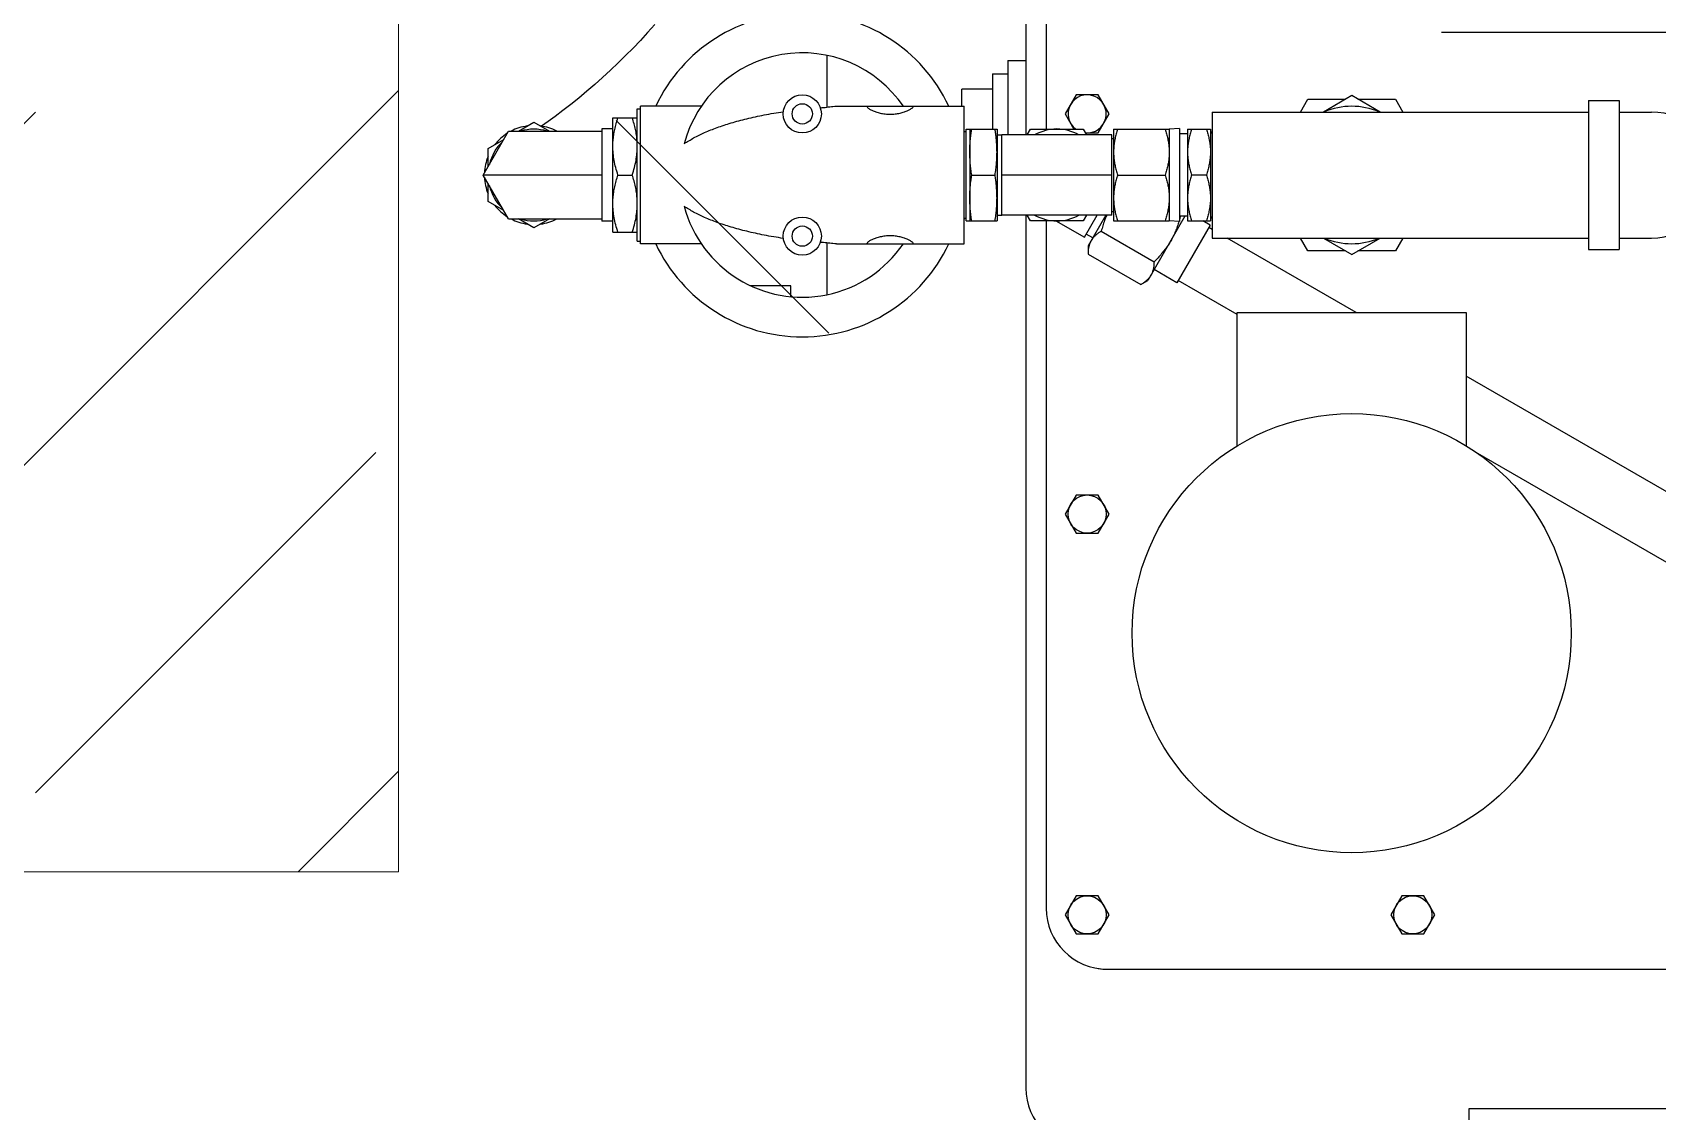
# Model space of a CAD drawing. Header units: millimetres. Extents: x -18489 to 17339, y -1599 to 10961.
# Drawn here: x -15840 to -15772.5, y 8096.4 to 8141.2 of the extents above; entities that cross this region are included whole.
import ezdxf

# ---------------------------------------------------------------- set-up
doc = ezdxf.new("R2010")
doc.units = ezdxf.units.MM
doc.layers.add('188K-SM-03-F10-MECH-EQ-Y2257103$0$Micron CUP L10 CDA EQU$0$M-EQPM-AD', color=5, linetype='Continuous')
doc.layers.add('188K-SM-03-F10-MECH-EQ-Y2257103$0$Micron CUP L10 CDA EQU$0$M-PHASE1 AREA', color=252, linetype='Continuous')

# ---------------------------------------------------------------- blocks, each defined once
blk = doc.blocks.new('188K-SM-03-F10-MECH-EQ-Y2257103$0$Micron CUP L10 CDA EQU$0$XCM7Q30CDA-200K$0$xCUP-L40-M03-HVAC-EQ$0$xCUP-L40-M03-HVAC-EQ$0$XCUP-L40-HVAC-EQ$0$C700')
for p, q in [((525.54, 353.13), (525.54, 378.52)), ((-525.54, 353.13), (525.54, 353.13)), ((709.59, -18.29), (709.59, 344.48)), ((675.74, 295.1), (421.85, 295.1)), ((544.2, 280.43), (539.62, 272.5)), ((553.36, 280.43), (544.2, 280.43)), ((557.94, 272.5), (553.36, 280.43)), ((679.52, 280.43), (674.95, 272.5)), ((688.68, 280.43), (679.52, 280.43)), ((693.26, 272.5), (688.68, 280.43)), ((539.62, 272.5), (544.2, 264.57)), ((553.36, 264.57), (557.94, 272.5)), ((674.95, 272.5), (679.52, 264.57)), ((688.68, 264.57), (693.26, 272.5)), ((544.2, 264.57), (553.36, 264.57)), ((679.52, 264.57), (688.68, 264.57)), ((701.12, -15.91), (701.12, 269.71)), ((389.47, 157.09), (522.72, 80.16)), ((394.23, 125.02), (526.57, 48.62)), ((679.52, 113.88), (674.95, 105.95)), ((688.68, 113.88), (679.52, 113.88)), ((693.26, 105.95), (688.68, 113.88)), ((674.95, 105.95), (679.52, 98.03)), ((688.68, 98.03), (693.26, 105.95)), ((679.52, 98.03), (688.68, 98.03)), ((526.57, 22.17), (526.57, 77.66)), ((621.78, 77.66), (621.78, 22.17)), ((879.81, -57.64), (791.42, 30.74)), ((621.78, 22.17), (526.57, 22.17)), ((572.37, 22.17), (625.96, -8.77)), ((621.78, 22.97), (646.25, 8.84)), ((792.3, -6.79), (792.3, 14.8)), ((807.21, 15.61), (807.21, 11.07)), ((632.99, -14.14), (646.82, 9.83)), ((643.45, -17.8), (658.86, 8.89)), ((646.82, 9.83), (656.26, 4.38)), ((661.81, 10.59), (658.86, 8.89)), ((683.71, -2.06), (661.81, 10.59)), ((807.21, 11.07), (823.92, 11.07)), ((678.21, -11.58), (656.31, 1.07)), ((475.79, -3.99), (463.09, -3.99)), ((463.09, -65.9), (463.09, -3.99)), ((475.79, -65.9), (475.79, -3.99)), ((552.93, -8.77), (555.99, -3.47)), ((555.99, -3.47), (571.57, -3.47)), ((574.17, -1.97), (562.39, -8.77)), ((585.94, -8.77), (574.17, -1.97)), ((576.77, -3.47), (592.34, -3.47)), ((592.34, -3.47), (595.4, -8.77)), ((676.3, -18.29), (683.71, -5.46)), ((683.71, -5.46), (683.71, -2.06)), ((735.17, -6.39), (735.17, -63.51)), ((788.21, -6.39), (735.17, -6.39)), ((756.43, -6.39), (756.43, -6.64)), ((775.48, -6.39), (775.48, -6.64)), ((844.43, -6.39), (869.73, -6.39)), ((844.43, -6.39), (869.73, -6.39)), ((869.73, -6.39), (869.73, -63.51)), ((463.09, -8.77), (449.6, -8.77)), ((632.09, -8.77), (475.79, -8.77)), ((632.09, -61.13), (632.09, -8.77)), ((632.09, -12.3), (633.56, -13.15)), ((685.26, -9.11), (679.96, -18.29)), ((681.76, -8.83), (684.51, -10.42)), ((682.43, -7.67), (682.51, -7.52)), ((682.51, -7.52), (682.6, -7.35)), ((697.04, -15.91), (685.26, -9.11)), ((871, -7.46), (869.73, -7.46)), ((871, -7.46), (871, -62.43)), ((881.16, -11.15), (871, -11.15)), ((881.16, -11.15), (881.16, -58.75)), ((907.49, -16.7), (913.97, -12.96)), ((913.97, -12.96), (920.44, -16.7)), ((632.85, -53.99), (632.85, -15.91)), ((642.37, -15.91), (632.85, -15.91)), ((632.99, -14.14), (636.05, -15.91)), ((642.37, -53.99), (642.37, -15.91)), ((642.37, -17.8), (645.71, -17.8)), ((645.71, -54.23), (645.71, -15.66)), ((645.71, -15.66), (649.98, -15.91)), ((649.98, -53.99), (649.98, -15.91)), ((673.11, -15.91), (649.98, -15.91)), ((673.11, -53.99), (673.11, -15.91)), ((673.88, -19.8), (673.11, -19.8)), ((673.88, -18.29), (673.88, -51.61)), ((673.88, -18.29), (719.52, -18.29)), ((684.33, -18.29), (685.71, -15.91)), ((685.71, -15.91), (707.69, -15.91)), ((696.7, -15.71), (696.36, -15.91)), ((707.69, -15.91), (709.07, -18.29)), ((719.52, -18.29), (719.52, -51.61)), ((721.55, -18.29), (719.52, -18.29)), ((721.55, -53.99), (721.55, -15.91)), ((734.41, -15.91), (721.55, -15.91)), ((732.85, -53.99), (732.85, -15.91)), ((734.41, -15.91), (734.41, -53.99)), ((881.16, -15.82), (885.78, -15.82)), ((885.78, -54.08), (885.78, -15.82)), ((924.5, -16.7), (885.78, -16.7)), ((924.5, -16.7), (935.04, -34.95)), ((926.53, -20.21), (933.01, -23.95)), ((933.01, -23.95), (933.01, -31.43)), ((634.55, -34.95), (640.67, -34.95)), ((671.41, -34.95), (651.69, -34.95)), ((673.88, -34.95), (719.52, -34.95)), ((732.06, -34.95), (722.34, -34.95)), ((879.03, -34.95), (873.13, -34.95)), ((885.78, -34.95), (935.04, -34.95)), ((935.04, -34.95), (924.5, -53.2)), ((933.01, -38.46), (933.01, -45.94)), ((933.01, -45.94), (926.53, -49.68)), ((642.37, -53.99), (632.85, -53.99)), ((642.37, -52.09), (645.71, -52.09)), ((645.71, -54.23), (649.98, -53.99)), ((673.11, -53.99), (649.98, -53.99)), ((673.88, -50.09), (673.11, -50.09)), ((673.88, -51.61), (719.52, -51.61)), ((679.52, -52.41), (674.95, -60.34)), ((684.8, -52.41), (679.52, -52.41)), ((685.71, -53.99), (684.33, -51.61)), ((707.69, -53.99), (685.71, -53.99)), ((693.26, -60.34), (689.59, -53.99)), ((696.36, -53.99), (696.7, -54.19)), ((696.7, -54.19), (697.04, -53.99)), ((701.11, -303.11), (701.12, -53.99)), ((709.07, -51.61), (707.69, -53.99)), ((709.59, -303.11), (709.59, -51.61)), ((717.09, -82.55), (717.09, -51.61)), ((721.55, -51.61), (719.52, -51.61)), ((734.41, -53.99), (721.55, -53.99)), ((723.43, -77.04), (723.43, -53.99)), ((924.5, -53.2), (885.78, -53.2)), ((913.97, -56.93), (907.49, -53.2)), ((920.44, -53.2), (913.97, -56.93)), ((674.95, -60.34), (679.52, -68.27)), ((688.68, -68.27), (693.26, -60.34)), ((881.16, -58.75), (871, -58.75)), ((881.16, -54.08), (885.78, -54.08)), ((463.09, -61.13), (449.6, -61.13)), ((475.79, -65.9), (463.09, -65.9)), ((632.09, -61.13), (475.79, -61.13)), ((555.99, -66.43), (552.93, -61.13)), ((571.57, -66.43), (555.99, -66.43)), ((562.39, -61.13), (574.17, -67.93)), ((574.17, -67.93), (585.94, -61.13)), ((592.34, -66.43), (576.77, -66.43)), ((595.4, -61.13), (592.34, -66.43)), ((788.21, -63.51), (735.17, -63.51)), ((736.13, -63.51), (736.13, -70.63)), ((756.43, -63.25), (756.43, -63.51)), ((775.48, -63.25), (775.48, -63.51)), ((792.3, -84.7), (792.3, -63.1)), ((844.43, -63.51), (869.73, -63.51)), ((871, -62.43), (869.73, -62.43)), ((679.52, -68.27), (688.68, -68.27)), ((723.43, -70.63), (736.13, -70.63)), ((723.43, -77.04), (717.09, -77.04)), ((717.09, -82.55), (709.59, -82.55)), ((426.81, -94.17), (536.79, -94.17))]:
    blk.add_line(p, q)
blk.add_lwpolyline([(863.77, -97.49), (866.73, -94.17), (869.74, -90.9), (872.79, -87.71), (875.86, -84.6), (879, -81.52), (882.19, -78.49), (885.41, -75.53), (888.69, -72.61), (892.03, -69.73), (895.37, -66.94), (898.69, -64.27), (901.96, -61.72), (905.13, -59.33), (908.11, -57.15), (910.78, -55.26)])
for centre, radius in [((548.78, 272.5), 7.93), ((684.1, 272.5), 7.93), ((574.18, 155.46), 91.24), ((684.1, 105.95), 7.93), ((802.45, -9.56), 7.93), ((802.45, -9.56), 4.21), ((802.45, -60.34), 7.93), ((802.45, -60.34), 4.21)]:
    blk.add_circle(centre, radius)
for centre, radius, start, end in [((684.6, 344.48), 24.99, 0, 90), ((675.72, 269.71), 25.39, 81.37884, 90), ((675.74, 269.71), 25.39, 359.99893, 89.99893), ((802.45, -34.95), 67.28, 25.12081, 154.87919), ((802.45, -34.95), 50.78, 101.53696, 145.77113), ((802.45, -34.95), 50.78, 14.8296, 101.53696), ((574.17, -34.95), 28.56, 66.47376, 113.52624), ((449.6, -34.95), 26.18, 90, 270), ((631.34, -18.27), 1.51, 0, 60.3394), ((696.7, -34.95), 19.04, 61.06818, 118.93182), ((735.63, -18.25), 1.52, 107.45959, 143.1301), ((913.97, -34.95), 20.56, 97.85637, 117.43833), ((913.97, -34.95), 19.04, 73.45356, 106.54644), ((913.97, -34.95), 20.56, 62.56167, 82.14363), ((913.97, -34.95), 20.56, 37.85283, 57.43818), ((913.97, -34.95), 19.04, 13.45356, 46.54644), ((913.97, -34.95), 20.56, 2.56387, 22.14436), ((913.97, -34.95), 19.04, 313.45356, 346.54644), ((913.97, -34.95), 20.56, 337.85564, 357.43613), ((631.34, -51.62), 1.51, 299.6606, 0), ((684.1, -60.34), 7.93, 84.83599, 53.25218), ((696.7, -34.95), 19.04, 241.06818, 298.93182), ((735.63, -51.64), 1.52, 216.8699, 252.54041), ((802.45, -34.95), 50.78, 214.22887, 345.1704), ((913.97, -34.95), 20.56, 242.56167, 262.14363), ((913.97, -34.95), 19.04, 253.45356, 286.54644), ((913.97, -34.95), 20.56, 277.85637, 297.43833), ((913.97, -34.95), 20.56, 302.56182, 322.14717), ((574.17, -34.95), 28.56, 246.47376, 293.52624), ((802.45, -34.95), 67.28, 205.12081, 334.87919)]:
    blk.add_arc(centre, radius, start, end)
for points, knots in [([(657.58, 6.68), (657.76, 6.99), (658.17, 7.6), (658.9, 8.43), (659.75, 9.2), (660.72, 9.93), (661.43, 10.37), (661.81, 10.59)], [0, 0, 0, 0, 1.080528, 2.179259, 3.316716, 4.517878, 5.819269, 5.819269, 5.819269, 5.819269]), ([(649.34, -7.6), (649.7, -6.98), (650.47, -5.74), (651.75, -3.96), (653.14, -2.24), (654.66, -0.56), (655.74, 0.52), (656.31, 1.07)], [0, 0, 0, 0, 2.17789, 4.360619, 6.562486, 8.81217, 11.160526, 11.160526, 11.160526, 11.160526]), ([(656.31, 1.07), (656.31, 1.5), (656.34, 2.34), (656.48, 3.54), (656.72, 4.66), (657.08, 5.71), (657.4, 6.37), (657.58, 6.68)], [0, 0, 0, 0, 1.30143, 2.502891, 3.640363, 4.73897, 5.81927, 5.81927, 5.81927, 5.81927]), ([(682.6, -7.35), (682.71, -7.14), (682.97, -6.59), (683.29, -5.65), (683.54, -4.53), (683.68, -3.33), (683.71, -2.49), (683.71, -2.06)], [0, 0, 0, 0, 0.721583, 1.820314, 2.957771, 4.158933, 5.460325, 5.460325, 5.460325, 5.460325]), ([(756.43, -6.64), (756.43, -6.79), (756.64, -6.99), (756.82, -7.13), (756.88, -7.18)], [0, 0, 0, 0, 0.4566956, 0.7096273, 0.7096273, 0.7096273, 0.7096273]), ([(775.02, -7.18), (775.09, -7.13), (775.27, -6.99), (775.48, -6.79), (775.48, -6.64)], [0, 0, 0, 0, 0.2532646, 0.7105558, 0.7105558, 0.7105558, 0.7105558]), ([(788.21, -6.39), (788.7, -6.39), (789.66, -6.41), (791.02, -6.54), (791.89, -6.7), (792.3, -6.79)], [0, 0, 0, 0, 1.488058, 2.856407, 4.115605, 4.115605, 4.115605, 4.115605]), ([(645.94, -15.68), (646.15, -14.96), (646.6, -13.55), (647.39, -11.49), (648.3, -9.51), (648.98, -8.23), (649.34, -7.6)], [0, 0, 0, 0, 2.238117, 4.43714, 6.611469, 8.778022, 8.778022, 8.778022, 8.778022]), ([(676.01, -18.29), (676.04, -18.2), (676.37, -17.45), (676.93, -15.98), (677.62, -13.82), (678.02, -12.34), (678.21, -11.58)], [0, 0, 0, 0, 0.26749, 2.469357, 4.719041, 7.067397, 7.067397, 7.067397, 7.067397]), ([(678.21, -11.58), (678.58, -11.36), (679.29, -10.92), (680.27, -10.19), (681.12, -9.42), (681.84, -8.58), (682.25, -7.98), (682.43, -7.67)], [0, 0, 0, 0, 1.30143, 2.502891, 3.640363, 4.73897, 5.81927, 5.81927, 5.81927, 5.81927]), ([(756.88, -7.18), (757.06, -7.31), (757.6, -7.66), (758.65, -8.19), (760.12, -8.76), (761.89, -9.26), (763.87, -9.6), (765.95, -9.73), (768.04, -9.61), (770.02, -9.26), (771.78, -8.76), (773.25, -8.19), (774.31, -7.66), (774.85, -7.31), (775.02, -7.18)], [0, 0, 0, 0, 0.652769, 1.939406, 3.512756, 5.379188, 7.431598, 9.530261, 11.631011, 13.686314, 15.552341, 17.125685, 18.415476, 19.069268, 19.069268, 19.069268, 19.069268]), ([(792.3, -6.79), (792.74, -6.82), (793.63, -6.87), (794.51, -6.93), (794.95, -6.96)], [0, 0, 0, 0, 1.339588, 2.663248, 2.663248, 2.663248, 2.663248]), ([(810.33, -8.62), (813.01, -9.01), (818.11, -9.87), (825.35, -11.44), (831.87, -13.2), (837.71, -15.12), (842.91, -17.19), (847.49, -19.42), (850.27, -21.09), (851.54, -21.95)], [0, 0, 0, 0, 8.122181, 15.509971, 22.235454, 28.361475, 33.941887, 39.019607, 43.628905, 43.628905, 43.628905, 43.628905]), ([(873.13, -11.15), (872.79, -12.17), (872.18, -14.17), (871.51, -17.17), (871.09, -20.11), (871, -22.07), (871, -23.05)], [0, 0, 0, 0, 3.224968, 6.266086, 9.218657, 12.139696, 12.139696, 12.139696, 12.139696]), ([(879.03, -11.15), (879.37, -12.17), (879.97, -14.17), (880.65, -17.17), (881.06, -20.11), (881.16, -22.07), (881.16, -23.05)], [0, 0, 0, 0, 3.224968, 6.266086, 9.218657, 12.139696, 12.139696, 12.139696, 12.139696]), ([(632.85, -25.43), (632.85, -24.8), (632.89, -23.55), (633.11, -21.67), (633.45, -19.78), (633.93, -17.85), (634.33, -16.56), (634.55, -15.91)], [0, 0, 0, 0, 1.870087, 3.75195, 5.663912, 7.636209, 9.712709, 9.712709, 9.712709, 9.712709]), ([(642.37, -25.43), (642.37, -24.8), (642.32, -23.55), (642.11, -21.67), (641.76, -19.78), (641.28, -17.85), (640.89, -16.56), (640.67, -15.91)], [0, 0, 0, 0, 1.870087, 3.75195, 5.663912, 7.636209, 9.712709, 9.712709, 9.712709, 9.712709]), ([(649.98, -25.43), (649.98, -24.8), (650.03, -23.55), (650.24, -21.67), (650.59, -19.78), (651.07, -17.85), (651.47, -16.56), (651.69, -15.91)], [0, 0, 0, 0, 1.870087, 3.75195, 5.663912, 7.636209, 9.712709, 9.712709, 9.712709, 9.712709]), ([(673.11, -25.43), (673.11, -24.8), (673.07, -23.55), (672.85, -21.67), (672.51, -19.78), (672.03, -17.85), (671.63, -16.56), (671.41, -15.91)], [0, 0, 0, 0, 1.870087, 3.75195, 5.663912, 7.636209, 9.712709, 9.712709, 9.712709, 9.712709]), ([(722.34, -15.91), (722.22, -16.71), (722, -18.31), (721.74, -20.69), (721.59, -23.06), (721.55, -24.64), (721.55, -25.43)], [0, 0, 0, 0, 2.446877, 4.826938, 7.192205, 9.56241, 9.56241, 9.56241, 9.56241]), ([(732.06, -15.91), (732.18, -16.71), (732.41, -18.31), (732.66, -20.69), (732.81, -23.06), (732.85, -24.64), (732.85, -25.43)], [0, 0, 0, 0, 2.446877, 4.826938, 7.192205, 9.56241, 9.56241, 9.56241, 9.56241]), ([(634.55, -34.95), (634.33, -34.29), (633.93, -33), (633.45, -31.07), (633.11, -29.18), (632.89, -27.3), (632.85, -26.05), (632.85, -25.43)], [0, 0, 0, 0, 2.076433, 4.049217, 5.961261, 7.84294, 9.712709, 9.712709, 9.712709, 9.712709]), ([(640.67, -34.95), (640.89, -34.29), (641.28, -33), (641.76, -31.07), (642.11, -29.18), (642.32, -27.3), (642.37, -26.05), (642.37, -25.43)], [0, 0, 0, 0, 2.076433, 4.049217, 5.961261, 7.84294, 9.712709, 9.712709, 9.712709, 9.712709]), ([(651.69, -34.95), (651.47, -34.29), (651.07, -33), (650.59, -31.07), (650.24, -29.18), (650.03, -27.3), (649.98, -26.05), (649.98, -25.43)], [0, 0, 0, 0, 2.076433, 4.049217, 5.961261, 7.84294, 9.712709, 9.712709, 9.712709, 9.712709]), ([(671.41, -34.95), (671.63, -34.29), (672.03, -33), (672.51, -31.07), (672.85, -29.18), (673.07, -27.3), (673.11, -26.05), (673.11, -25.43)], [0, 0, 0, 0, 2.076433, 4.049217, 5.961261, 7.84294, 9.712709, 9.712709, 9.712709, 9.712709]), ([(721.55, -25.43), (721.55, -26.06), (721.58, -27.32), (721.68, -29.21), (721.84, -31.11), (722.06, -33.02), (722.24, -34.3), (722.34, -34.95)], [0, 0, 0, 0, 1.896918, 3.789296, 5.683845, 7.599731, 9.562624, 9.562624, 9.562624, 9.562624]), ([(732.85, -25.43), (732.85, -26.06), (732.83, -27.32), (732.73, -29.21), (732.56, -31.11), (732.34, -33.02), (732.16, -34.3), (732.06, -34.95)], [0, 0, 0, 0, 1.896918, 3.789296, 5.683845, 7.599731, 9.562624, 9.562624, 9.562624, 9.562624]), ([(871, -23.05), (871, -23.83), (871.06, -25.39), (871.32, -27.73), (871.76, -30.1), (872.36, -32.51), (872.85, -34.13), (873.13, -34.95)], [0, 0, 0, 0, 2.335994, 4.686279, 7.076086, 9.545471, 12.140886, 12.140886, 12.140886, 12.140886]), ([(881.16, -23.05), (881.16, -23.83), (881.1, -25.39), (880.83, -27.73), (880.4, -30.1), (879.8, -32.51), (879.3, -34.13), (879.03, -34.95)], [0, 0, 0, 0, 2.335994, 4.686279, 7.076086, 9.545471, 12.140886, 12.140886, 12.140886, 12.140886]), ([(632.85, -44.47), (632.85, -43.84), (632.89, -42.59), (633.11, -40.72), (633.45, -38.82), (633.93, -36.89), (634.33, -35.6), (634.55, -34.95)], [0, 0, 0, 0, 1.870087, 3.75195, 5.663912, 7.636209, 9.712709, 9.712709, 9.712709, 9.712709]), ([(642.37, -44.47), (642.37, -43.84), (642.32, -42.59), (642.11, -40.72), (641.76, -38.82), (641.28, -36.89), (640.89, -35.6), (640.67, -34.95)], [0, 0, 0, 0, 1.870087, 3.75195, 5.663912, 7.636209, 9.712709, 9.712709, 9.712709, 9.712709]), ([(649.98, -44.47), (649.98, -43.84), (650.03, -42.59), (650.24, -40.72), (650.59, -38.82), (651.07, -36.89), (651.47, -35.6), (651.69, -34.95)], [0, 0, 0, 0, 1.870087, 3.75195, 5.663912, 7.636209, 9.712709, 9.712709, 9.712709, 9.712709]), ([(673.11, -44.47), (673.11, -43.84), (673.07, -42.59), (672.85, -40.72), (672.51, -38.82), (672.03, -36.89), (671.63, -35.6), (671.41, -34.95)], [0, 0, 0, 0, 1.870087, 3.75195, 5.663912, 7.636209, 9.712709, 9.712709, 9.712709, 9.712709]), ([(722.34, -34.95), (722.22, -35.75), (722, -37.35), (721.74, -39.73), (721.59, -42.1), (721.55, -43.68), (721.55, -44.47)], [0, 0, 0, 0, 2.446877, 4.826938, 7.192205, 9.56241, 9.56241, 9.56241, 9.56241]), ([(732.06, -34.95), (732.18, -35.75), (732.41, -37.35), (732.66, -39.73), (732.81, -42.1), (732.85, -43.68), (732.85, -44.47)], [0, 0, 0, 0, 2.446877, 4.826938, 7.192205, 9.56241, 9.56241, 9.56241, 9.56241]), ([(873.13, -34.95), (872.79, -35.97), (872.18, -37.97), (871.51, -40.97), (871.09, -43.92), (871, -45.87), (871, -46.85)], [0, 0, 0, 0, 3.224968, 6.266086, 9.218657, 12.139696, 12.139696, 12.139696, 12.139696]), ([(879.03, -34.95), (879.37, -35.97), (879.97, -37.97), (880.65, -40.97), (881.06, -43.92), (881.16, -45.87), (881.16, -46.85)], [0, 0, 0, 0, 3.224968, 6.266086, 9.218657, 12.139696, 12.139696, 12.139696, 12.139696]), ([(634.55, -53.99), (634.33, -53.33), (633.93, -52.04), (633.45, -50.11), (633.11, -48.22), (632.89, -46.34), (632.85, -45.09), (632.85, -44.47)], [0, 0, 0, 0, 2.076433, 4.049217, 5.961261, 7.84294, 9.712709, 9.712709, 9.712709, 9.712709]), ([(640.67, -53.99), (640.89, -53.33), (641.28, -52.04), (641.76, -50.11), (642.11, -48.22), (642.32, -46.34), (642.37, -45.09), (642.37, -44.47)], [0, 0, 0, 0, 2.076433, 4.049217, 5.961261, 7.84294, 9.712709, 9.712709, 9.712709, 9.712709]), ([(651.69, -53.99), (651.47, -53.33), (651.07, -52.04), (650.59, -50.11), (650.24, -48.22), (650.03, -46.34), (649.98, -45.09), (649.98, -44.47)], [0, 0, 0, 0, 2.076433, 4.049217, 5.961261, 7.84294, 9.712709, 9.712709, 9.712709, 9.712709]), ([(671.41, -53.99), (671.63, -53.33), (672.03, -52.04), (672.51, -50.11), (672.85, -48.22), (673.07, -46.34), (673.11, -45.09), (673.11, -44.47)], [0, 0, 0, 0, 2.076433, 4.049217, 5.961261, 7.84294, 9.712709, 9.712709, 9.712709, 9.712709]), ([(721.55, -44.47), (721.55, -45.1), (721.58, -46.36), (721.68, -48.26), (721.84, -50.15), (722.06, -52.06), (722.24, -53.34), (722.34, -53.99)], [0, 0, 0, 0, 1.896918, 3.789296, 5.683845, 7.599731, 9.562624, 9.562624, 9.562624, 9.562624]), ([(732.85, -44.47), (732.85, -45.1), (732.83, -46.36), (732.73, -48.26), (732.56, -50.15), (732.34, -52.06), (732.16, -53.34), (732.06, -53.99)], [0, 0, 0, 0, 1.896918, 3.789296, 5.683845, 7.599731, 9.562624, 9.562624, 9.562624, 9.562624]), ([(871, -46.85), (871, -47.63), (871.06, -49.19), (871.32, -51.54), (871.76, -53.9), (872.36, -56.31), (872.85, -57.93), (873.13, -58.75)], [0, 0, 0, 0, 2.335994, 4.686279, 7.076086, 9.545471, 12.140886, 12.140886, 12.140886, 12.140886]), ([(881.16, -46.85), (881.16, -47.63), (881.1, -49.19), (880.83, -51.54), (880.4, -53.9), (879.8, -56.31), (879.3, -57.93), (879.03, -58.75)], [0, 0, 0, 0, 2.335994, 4.686279, 7.076086, 9.545471, 12.140886, 12.140886, 12.140886, 12.140886]), ([(851.54, -47.94), (850.27, -48.81), (847.49, -50.47), (842.91, -52.7), (837.71, -54.78), (831.87, -56.7), (825.35, -58.45), (818.11, -60.02), (813.01, -60.88), (810.33, -61.27)], [0, 0, 0, 0, 4.608953, 9.687042, 15.267938, 21.394328, 28.119978, 35.507541, 43.628905, 43.628905, 43.628905, 43.628905]), ([(775.02, -62.71), (774.85, -62.58), (774.31, -62.23), (773.25, -61.71), (771.78, -61.13), (770.02, -60.63), (768.04, -60.29), (765.95, -60.17), (763.87, -60.29), (761.89, -60.63), (760.12, -61.14), (758.65, -61.71), (757.6, -62.23), (757.06, -62.58), (756.88, -62.72)], [0, 0, 0, 0, 0.653791, 1.943582, 3.516927, 5.382954, 7.438257, 9.539006, 11.637669, 13.69008, 15.556512, 17.129862, 18.416499, 19.069268, 19.069268, 19.069268, 19.069268]), ([(756.88, -62.72), (756.82, -62.77), (756.64, -62.91), (756.43, -63.1), (756.43, -63.25)], [0, 0, 0, 0, 0.2529316, 0.7096273, 0.7096273, 0.7096273, 0.7096273]), ([(792.3, -63.1), (791.89, -63.2), (791.02, -63.35), (789.66, -63.48), (788.7, -63.51), (788.21, -63.51)], [0, 0, 0, 0, 1.259241, 2.627585, 4.115605, 4.115605, 4.115605, 4.115605]), ([(794.95, -62.93), (794.51, -62.96), (793.63, -63.02), (792.74, -63.08), (792.3, -63.1)], [0, 0, 0, 0, 1.323665, 2.663248, 2.663248, 2.663248, 2.663248])]:
    blk.add_open_spline(points, degree=3, knots=knots)
for points, start_tangent, end_tangent in [([(645.36, -17.8), (645.71, -16.49)], (0.243182, 0.969981), (0.267823, 0.963468)), ([(775.22, -62.87), (775.02, -62.71)], (-0.760567, 0.64926), (-0.795147, 0.606416)), ([(775.48, -63.25), (775.22, -62.87)], (0, 1), (-0.760567, 0.64926))]:
    blk.add_spline(points, degree=3, dxfattribs=dict(start_tangent=start_tangent, end_tangent=end_tangent))
blk = doc.blocks.new('188K-SM-03-F10-MECH-EQ-Y2257103')
at = {"layer": '188K-SM-03-F10-MECH-EQ-Y2257103$0$Micron CUP L10 CDA EQU$0$M-EQPM-AD', "lineweight": 0, "ltscale": 0.1}
h = blk.add_hatch(dxfattribs=at)
h.set_pattern_fill('JIS_STN_1E', color=256, scale=20)
h.set_pattern_definition([(45, (6186.516, 706.187), (-14.142136, 14.142136), []), (45, (6200.616, 706.187), (-14.142136, 14.142136), [20, -10])])
h.paths.add_polyline_path([(-15954.806, 8106.329), (-15824.806, 8106.329), (-15824.806, 8386.329), (-15954.806, 8386.329)])
blk.add_lwpolyline([(-15954.806, 8106.329), (-15824.806, 8106.329), (-15824.806, 8386.329), (-15954.806, 8386.329)], close=True, dxfattribs=at)
at = {"layer": '188K-SM-03-F10-MECH-EQ-Y2257103$0$Micron CUP L10 CDA EQU$0$M-PHASE1 AREA', "lineweight": 0, "ltscale": 0.1, "xscale": 0.1, "yscale": 0.1, "zscale": 0.1, "rotation": 179.9999999999998}
blk.add_blockref('188K-SM-03-F10-MECH-EQ-Y2257103$0$Micron CUP L10 CDA EQU$0$XCM7Q30CDA-200K$0$xCUP-L40-M03-HVAC-EQ$0$xCUP-L40-M03-HVAC-EQ$0$XCUP-L40-HVAC-EQ$0$C700', (-15727.789, 8131.79), dxfattribs=at)

msp = doc.modelspace()

# ---------------------------------------------------------------- block references
msp.add_blockref('188K-SM-03-F10-MECH-EQ-Y2257103', (0, 0))

doc.saveas('drawing.dxf')
